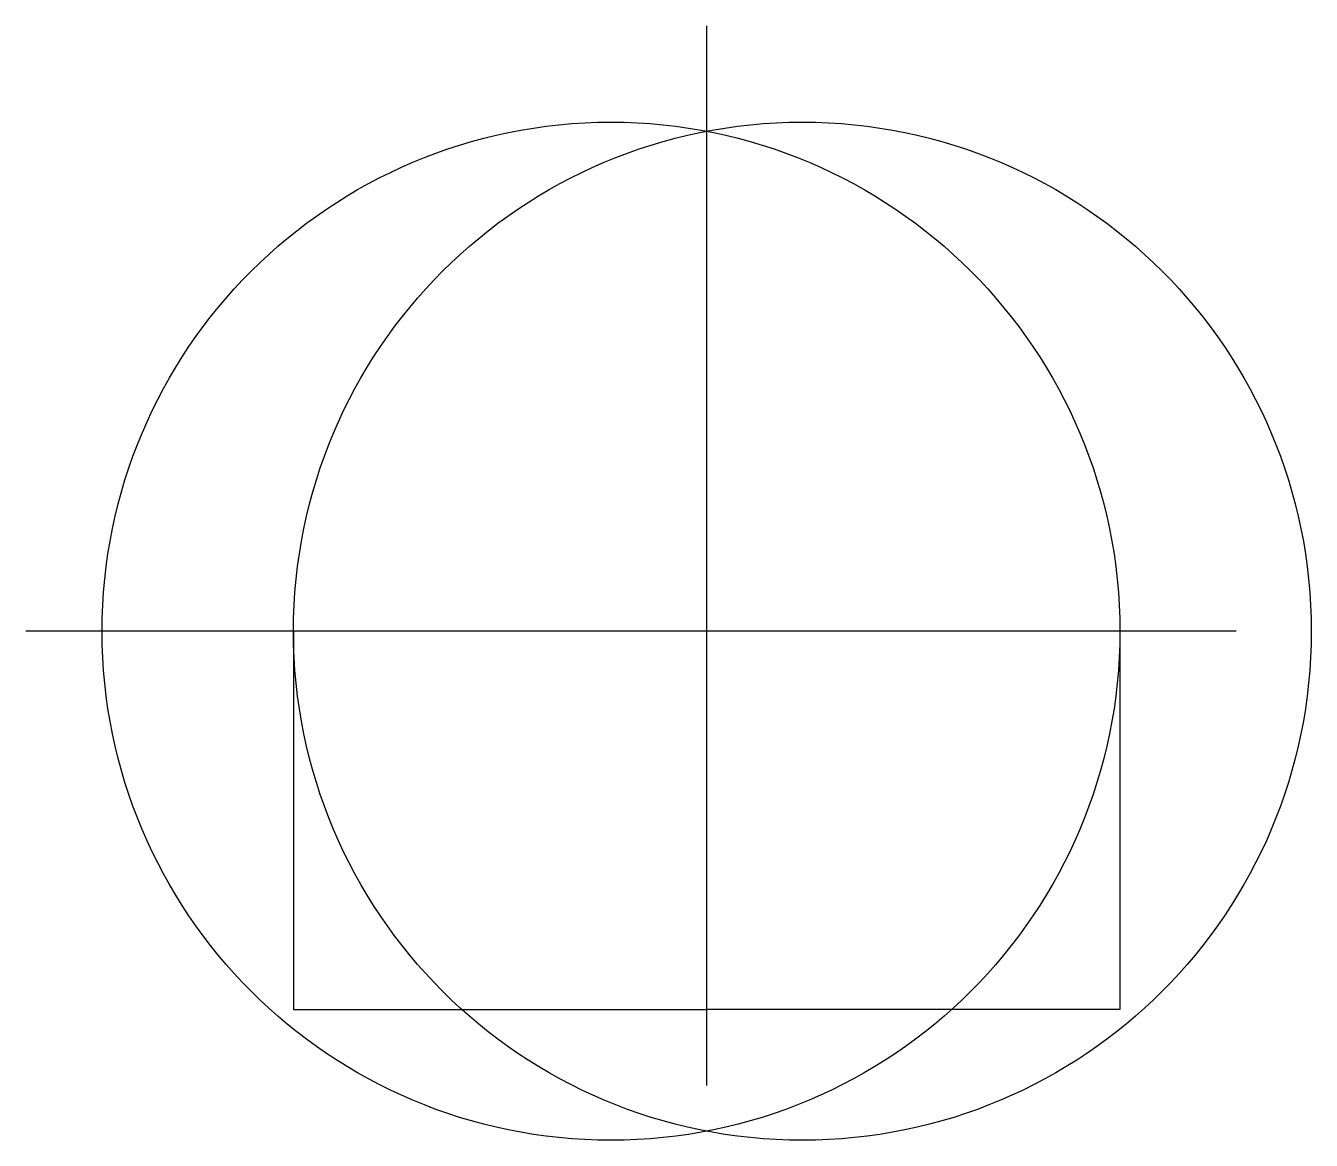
# Model space of a CAD drawing. Header units: millimetres. Extents: x -450 to 400, y -336 to 400.
import ezdxf

# ---------------------------------------------------------------- set-up
doc = ezdxf.new("R2010")
doc.units = ezdxf.units.MM
doc.layers.get('0').update_dxf_attribs({"linetype": 'CONTINUOUS'})

msp = doc.modelspace()

# ---------------------------------------------------------------- linework, layer by layer
for p, q in [((0, -300), (0, 400)), ((350, 0), (-450, 0)), ((-273.05, 0), (-273.05, -250)), ((273.05, 0), (273.05, -250)), ((-273.05, -250), (0, -250)), ((273.05, -250), (0, -250))]:
    msp.add_line(p, q)
for centre in [(-63.246, 0), (63.246, 0)]:
    msp.add_circle(centre, 336.296)

doc.saveas('drawing.dxf')
